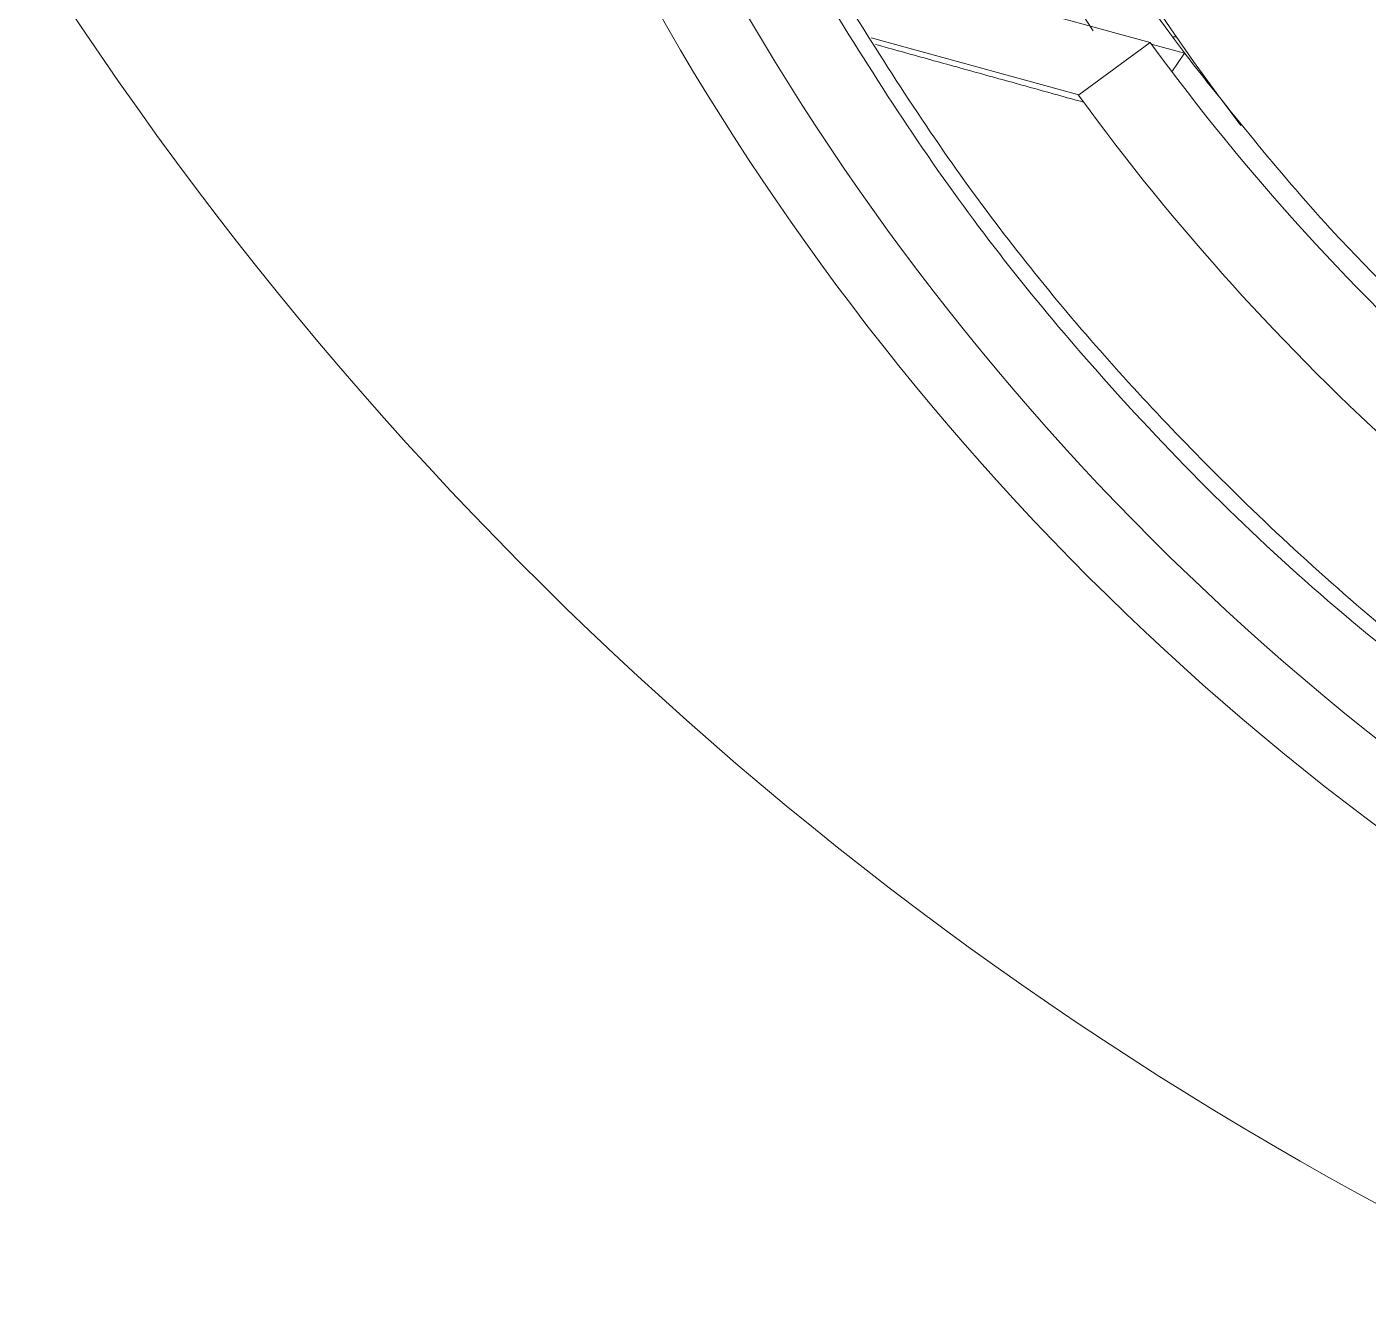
# Model space of a CAD drawing. Extents: x 12.1 to 108.7, y 1 to 80.4.
# Drawn here: x 44.607 to 46.032, y 29.923 to 31.287 of the extents above; entities that cross this region are included whole.
import ezdxf

# ---------------------------------------------------------------- set-up
doc = ezdxf.new("R2010")
doc.units = 0
doc.header["$MEASUREMENT"] = 0
doc.linetypes.add('SLD-Solid', pattern=[0])
doc.layers.add('OBJECT', color=7, linetype='CONTINUOUS')

msp = doc.modelspace()

# ---------------------------------------------------------------- linework, layer by layer
at = {"layer": 'OBJECT', "linetype": 'SLD-Solid', "lineweight": 15}
for p, q in [((45.4445, 31.3677), (45.8002, 31.2702)), ((45.5039, 31.2752), (45.7243, 31.2148)), ((45.8002, 31.2702), (45.7243, 31.2148)), ((45.8014, 31.2686), (45.8366, 31.2589)), ((45.8239, 31.2761), (45.8281, 31.2761)), ((45.8366, 31.2589), (45.8232, 31.2392))]:
    msp.add_line(p, q, dxfattribs=at)
for centre, radius, start, end in [((47.7451, 32.6894), 2.75, 91.8755, 235.9419), ((47.7451, 32.6894), 2.385, 142.9836, 217.0163), ((47.7079, 32.5755), 2.2852, 183.8623, 217.5644), ((47.8816, 33.4478), 3.875, 212.3331, 245.4575), ((47.7451, 32.6894), 2.4076, 216.1181, 228.508), ((47.7451, 32.6894), 2.5021, 216.1181, 228.0064)]:
    msp.add_arc(centre, radius, start, end, dxfattribs=at)
msp.add_ellipse((47.7208, 32.6894), major_axis=(2.8088, 0), ratio=0.999963, start_param=1.594185, end_param=4.086319, dxfattribs=at)
for points, knots in [([(45.7393, 34.096), (45.6817, 34.0077), (45.5627, 33.8252), (45.4318, 33.5182), (45.3374, 33.1897), (45.2918, 32.8486), (45.2936, 32.5075), (45.3417, 32.1709), (45.4365, 31.8489), (45.5661, 31.5481), (45.6831, 31.3692), (45.7397, 31.2827)], [0, 0, 0, 0, 0.105378, 0.217838, 0.332731, 0.4469, 0.561253, 0.673381, 0.786263, 0.896568, 1, 1, 1, 1]), ([(46.3033, 30.4421), (46.2077, 30.5087), (46.0157, 30.6426), (45.7784, 30.8744), (45.5771, 31.1192), (45.4734, 31.2891), (45.4202, 31.3764)], [0, 0, 0, 0, 0.268973, 0.540334, 0.76398, 1, 1, 1, 1]), ([(45.4435, 31.3692), (45.4894, 31.2946), (45.5782, 31.1501), (45.7328, 30.9535), (45.9098, 30.7685), (46.108, 30.5931), (46.2613, 30.491), (46.3362, 30.441)], [0, 0, 0, 0, 0.201861, 0.391185, 0.57554, 0.792277, 1, 1, 1, 1]), ([(45.8366, 31.2589), (45.8884, 31.1936), (45.9791, 31.0789), (46.0847, 30.9778), (46.1301, 30.9344)], [0, 0, 0, 0, 0.570057, 1, 1, 1, 1])]:
    msp.add_open_spline(points, degree=3, knots=knots, dxfattribs=at)
for points in [[(45.7295, 31.2069), (45.5084, 31.2682)], [(45.7239, 31.2145), (45.7243, 31.2148)]]:
    msp.add_open_spline(points, degree=1, dxfattribs=at)

doc.saveas('drawing.dxf')
